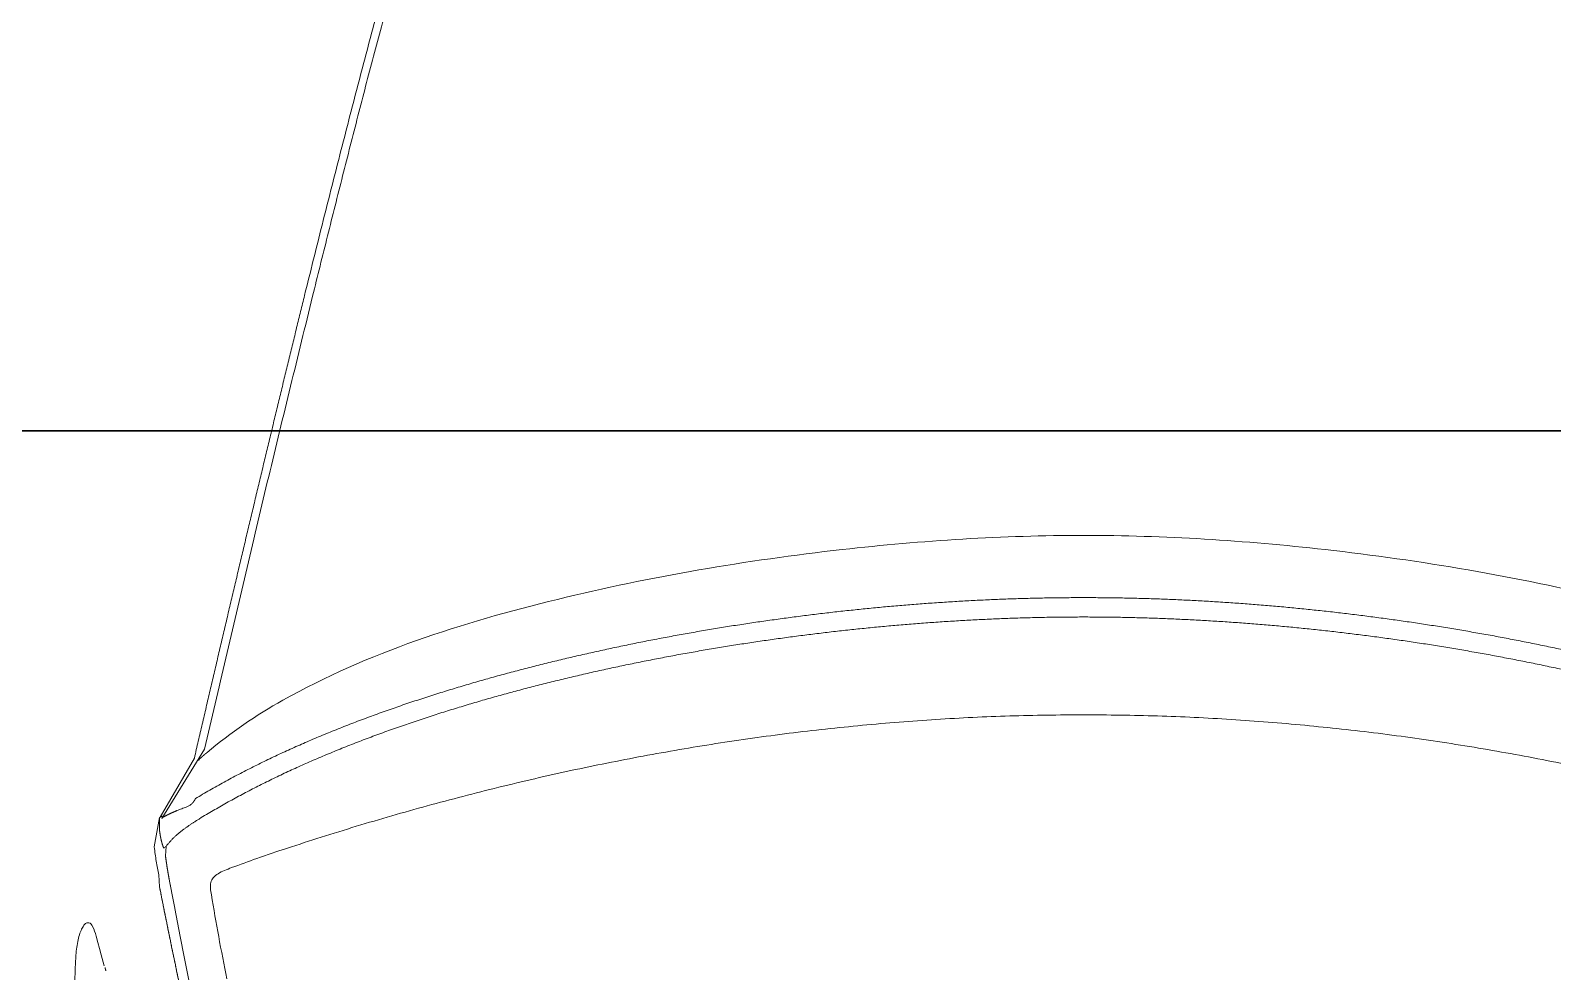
# Model space of a CAD drawing. Extents: x -3709 to 34975, y -230 to 8245.
# Drawn here: x 18180.3 to 18295.1, y 768.2 to 839.1 of the extents above; entities that cross this region are included whole.
import ezdxf

# ---------------------------------------------------------------- set-up
doc = ezdxf.new("R2010")
doc.units = 0
doc.layers.get('0').update_dxf_attribs({"color": 9, "lineweight": 9})
doc.layers.add('04', color=9, linetype='Continuous', lineweight=9)
doc.layers.add('E-KABLO', color=7, linetype='Continuous', lineweight=30)

# ---------------------------------------------------------------- blocks, each defined once
blk = doc.blocks.new('p-araba-polo')
at = {"extrusion": (0, 0, -1)}
for p, q in [((1.1683, 0.7463), (1.1655, 0.7477)), ((1.1879, 0.7407), (1.1962, 0.7386)), ((1.1066, 0.7007), (1.0845, 0.6967)), ((1.033, 0.6629), (1.0852, 0.695)), ((1.0841, 0.6962), (1.0396, 0.6705)), ((1.1073, 0.6936), (1.1062, 0.6918)), ((1.1134, 0.6923), (1.1062, 0.6918)), ((1.1134, 0.6923), (1.1134, 0.6923)), ((1.1367, 0.6968), (1.1276, 0.6974))]:
    blk.add_line(p, q, dxfattribs=at)
at = {"flags": 128}
for points in [[(1.1683, 0.7463), (1.1701, 0.7457), (1.1719, 0.7451), (1.1739, 0.7445)], [(1.1739, 0.7445), (1.1785, 0.7432), (1.1832, 0.742), (1.1879, 0.7407)]]:
    blk.add_lwpolyline(points, dxfattribs=at)
for points, degree, knots in [([(1.1969, 0.7603), (1.195, 0.7602), (1.191, 0.76), (1.1851, 0.7596), (1.1793, 0.7588), (1.1739, 0.7576), (1.1692, 0.756), (1.1673, 0.7548), (1.1663, 0.7541)], 3, [0, 0, 0, 0, 0.166986, 0.333867, 0.500619, 0.667165, 0.83361, 1, 1, 1, 1]), ([(1.2672, 0.7617), (1.2555, 0.7616), (1.2321, 0.7613), (1.2086, 0.7606), (1.1969, 0.7603)], 3, [0, 0, 0, 0, 0.500277, 1, 1, 1, 1]), ([(1.1066, 0.7007), (1.1085, 0.7005), (1.1121, 0.7001), (1.1174, 0.6992), (1.1226, 0.6983), (1.1259, 0.6977), (1.1276, 0.6974)], 3, [0, 0, 0, 0, 0.249853, 0.499728, 0.749768, 1, 1, 1, 1]), ([(1.0835, 0.6949), (1.0835, 0.6949), (1.0835, 0.6949), (1.0835, 0.6949), (1.0835, 0.6949), (1.0835, 0.6949), (1.0835, 0.6949), (1.0835, 0.6949), (1.0835, 0.6949), (1.0835, 0.6949), (1.0835, 0.6949)], 5, [0, 0, 0, 0, 0, 0, 1, 1, 1, 1, 1, 1.000001, 1.000001, 1.000001, 1.000001, 1.000001, 1.000001]), ([(1.0853, 0.6968), (1.0851, 0.6968), (1.0847, 0.6968), (1.0844, 0.6966), (1.0841, 0.6965), (1.0841, 0.6963), (1.0841, 0.6962)], 3, [0, 0, 0, 0, 0.226641, 0.489612, 0.73866, 1, 1, 1, 1]), ([(1.093, 0.6968), (1.0925, 0.6969), (1.0916, 0.6969), (1.0908, 0.6969), (1.0904, 0.6969)], 3, [0, 0, 0, 0, 0.627101, 1, 1, 1, 1]), ([(1.0954, 0.6966), (1.095, 0.6967), (1.0942, 0.6968), (1.0934, 0.6968), (1.093, 0.6968)], 3, [0, 0, 0, 0, 0.505636, 1, 1, 1, 1]), ([(1.1073, 0.6936), (1.1072, 0.6936), (1.107, 0.6938), (1.1066, 0.6939), (1.1062, 0.6941), (1.106, 0.6942)], 3, [0, 0, 0, 0, 0.23445, 0.472231, 1, 1, 1, 1]), ([(1.1075, 0.6933), (1.1074, 0.6934), (1.1074, 0.6935), (1.1073, 0.6935), (1.1073, 0.6936)], 3, [0, 0, 0, 0, 0.501057, 1, 1, 1, 1]), ([(1.2133, 0.6735), (1.2066, 0.6748), (1.1931, 0.6775), (1.1725, 0.6814), (1.1518, 0.6855), (1.1379, 0.6882), (1.131, 0.6895)], 3, [0, 0, 0, 0, 0.24266, 0.489789, 0.74853, 1, 1, 1, 1]), ([(1.1367, 0.6968), (1.1487, 0.6944), (1.1728, 0.6895), (1.197, 0.6845), (1.2091, 0.682)], 3, [0, 0, 0, 0, 0.500039, 1, 1, 1, 1]), ([(1.0764, 0.6763), (1.0769, 0.6775), (1.0778, 0.68), (1.0787, 0.6824), (1.0792, 0.6836)], 3, [0, 0, 0, 0, 0.511036, 1, 1, 1, 1]), ([(1.0739, 0.6723), (1.0744, 0.6729), (1.0755, 0.6741), (1.0761, 0.6756), (1.0764, 0.6763)], 3, [0, 0, 0, 0, 0.499911, 1, 1, 1, 1]), ([(1.033, 0.6629), (1.0101, 0.6576), (0.9644, 0.6469), (0.8959, 0.6308), (0.8275, 0.6145), (0.7594, 0.598), (0.7142, 0.5869), (0.6916, 0.5814)], 3, [0, 0, 0, 0, 0.200074, 0.400125, 0.600159, 0.800117, 1, 1, 1, 1]), ([(1.1426, 0.6577), (1.141, 0.658), (1.1379, 0.6585), (1.1335, 0.6585), (1.1295, 0.6564), (1.1265, 0.6525), (1.1242, 0.6477), (1.1229, 0.6442), (1.1222, 0.6424)], 3, [0, 0, 0, 0, 0.19548, 0.351811, 0.493077, 0.645392, 0.816793, 1, 1, 1, 1]), ([(1.1222, 0.6424), (1.1229, 0.6442), (1.1242, 0.6477), (1.1265, 0.6525), (1.1295, 0.6564), (1.1335, 0.6585), (1.1379, 0.6585), (1.141, 0.658), (1.1426, 0.6577)], 3, [0, 0, 0, 0, 0.183207, 0.354608, 0.506923, 0.648189, 0.80452, 1, 1, 1, 1]), ([(1.2061, 0.646), (1.1954, 0.6481), (1.1743, 0.6523), (1.1532, 0.6559), (1.1426, 0.6577)], 3, [0, 0, 0, 0, 0.502145, 1, 1, 1, 1]), ([(1.0993, 0.5749), (1.102, 0.5834), (1.1072, 0.5996), (1.1147, 0.6221), (1.1199, 0.6361), (1.1222, 0.6424)], 3, [0, 0, 0, 0, 0.374907, 0.71679, 1, 1, 1, 1]), ([(0.3769, 0.5048), (0.3854, 0.5073), (0.4025, 0.5121), (0.4283, 0.5193), (0.4542, 0.5264), (0.4802, 0.5334), (0.5063, 0.5403), (0.5325, 0.5472), (0.5587, 0.554), (0.5851, 0.5608), (0.6115, 0.5675), (0.6379, 0.5742), (0.6644, 0.5808), (0.6821, 0.5852), (0.6909, 0.5874)], 3, [0, 0, 0, 0, 0.083342, 0.166682, 0.25, 0.333306, 0.416615, 0.499936, 0.583268, 0.666606, 0.749946, 0.83329, 0.916643, 1, 1, 1, 1]), ([(0.6916, 0.5814), (0.6764, 0.5776), (0.6461, 0.5701), (0.6008, 0.5587), (0.5557, 0.5472), (0.5107, 0.5355), (0.4661, 0.5235), (0.4216, 0.5114), (0.3923, 0.5031), (0.3777, 0.4989)], 3, [0, 0, 0, 0, 0.142912, 0.285805, 0.428682, 0.57154, 0.714362, 0.857157, 1, 1, 1, 1]), ([(1.007, 0), (1.0071, 0.0093), (1.0072, 0.0278), (1.0078, 0.0557), (1.0089, 0.0835), (1.0105, 0.1113), (1.0124, 0.1391), (1.0149, 0.1668), (1.0177, 0.1945), (1.0209, 0.2221), (1.0246, 0.2497), (1.0287, 0.2773), (1.0332, 0.3047), (1.0381, 0.3322), (1.0434, 0.3595), (1.049, 0.3867), (1.0551, 0.4139), (1.0616, 0.441), (1.0684, 0.468), (1.0756, 0.4949), (1.0831, 0.5217), (1.091, 0.5484), (1.0965, 0.5661), (1.0993, 0.5749)], 3, [0, 0, 0, 0, 0.047619, 0.095238, 0.142857, 0.190476, 0.238095, 0.285714, 0.333333, 0.380952, 0.428571, 0.47619, 0.523809, 0.571428, 0.619047, 0.666666, 0.714285, 0.761904, 0.809523, 0.857143, 0.904762, 0.952381, 1, 1, 1, 1]), ([(0.92, 0.3968), (0.9028, 0.3261), (0.8804, 0.1943), (0.8718, 0.0608), (0.8718, 0)], 3, [0, 0, 0, 0, 0.54461, 1, 1, 1, 1]), ([(0.92, -0.3968), (0.9028, -0.3261), (0.8804, -0.1943), (0.8718, -0.0608), (0.8718, 0)], 3, [0, 0, 0, 0, 0.54461, 1, 1, 1, 1]), ([(1.007, 0), (1.0071, -0.0093), (1.0072, -0.0278), (1.0078, -0.0557), (1.0089, -0.0835), (1.0105, -0.1113), (1.0124, -0.1391), (1.0149, -0.1668), (1.0177, -0.1945), (1.0209, -0.2221), (1.0246, -0.2497), (1.0287, -0.2773), (1.0332, -0.3047), (1.0381, -0.3322), (1.0434, -0.3595), (1.049, -0.3867), (1.0551, -0.4139), (1.0616, -0.441), (1.0684, -0.468), (1.0756, -0.4949), (1.0831, -0.5217), (1.091, -0.5484), (1.0965, -0.5661), (1.0993, -0.5749)], 3, [0, 0, 0, 0, 0.047619, 0.095238, 0.142857, 0.190476, 0.238095, 0.285714, 0.333333, 0.380952, 0.428571, 0.47619, 0.523809, 0.571428, 0.619047, 0.666666, 0.714285, 0.761904, 0.809523, 0.857143, 0.904762, 0.952381, 1, 1, 1, 1])]:
    blk.add_open_spline(points, degree=degree, knots=knots)
for points, degree in [([(1.1655, 0.7477), (1.1631, 0.7494), (1.163, 0.7521), (1.1659, 0.7541)], 3), ([(1.2, 0.7372), (1.1996, 0.7373), (1.1993, 0.7374), (1.1989, 0.7375), (1.1986, 0.7376), (1.1982, 0.7377), (1.1979, 0.7377), (1.1975, 0.7378)], 7), ([(1.0847, 0.695), (1.0835, 0.6928), (1.0823, 0.6906), (1.0812, 0.6883), (1.0802, 0.686), (1.0792, 0.6836)], 5), ([(1.0819, 0.692), (1.0819, 0.692), (1.0819, 0.692), (1.0819, 0.6919)], 3), ([(1.0835, 0.6949), (1.0837, 0.6952), (1.0838, 0.6954), (1.0839, 0.6957), (1.084, 0.6959), (1.0841, 0.6962)], 5), ([(1.0852, 0.695), (1.0851, 0.695), (1.085, 0.695), (1.0849, 0.695), (1.0848, 0.695), (1.0846, 0.695)], 5), ([(1.0847, 0.695), (1.0849, 0.695), (1.085, 0.695), (1.0852, 0.695)], 3), ([(1.0856, 0.6968), (1.0855, 0.6968), (1.0854, 0.6968), (1.0853, 0.6968)], 3), ([(1.0853, 0.6665), (1.0897, 0.6737), (1.0944, 0.6806), (1.0995, 0.687), (1.1062, 0.6918)], 4), ([(1.0895, 0.6969), (1.0887, 0.6969), (1.088, 0.6968), (1.0872, 0.6968), (1.0864, 0.6968), (1.0856, 0.6968)], 5), ([(1.0904, 0.6969), (1.0901, 0.6969), (1.0898, 0.6969), (1.0895, 0.6969)], 3), ([(1.093, 0.6968), (1.0935, 0.6968), (1.094, 0.6968), (1.0944, 0.6967), (1.0949, 0.6967), (1.0954, 0.6966)], 5), ([(1.0954, 0.6966), (1.0957, 0.6966), (1.0959, 0.6965), (1.0962, 0.6965), (1.0964, 0.6965), (1.0967, 0.6964)], 5), ([(1.0967, 0.6964), (1.0963, 0.6965), (1.0958, 0.6965), (1.0954, 0.6966)], 3), ([(1.0967, 0.6964), (1.0969, 0.6964), (1.0972, 0.6963), (1.0974, 0.6963), (1.0977, 0.6962), (1.0979, 0.6962)], 5), ([(1.0979, 0.6962), (1.0975, 0.6963), (1.0971, 0.6963), (1.0967, 0.6964)], 3), ([(1.0979, 0.6962), (1.0992, 0.696), (1.1005, 0.6957), (1.1018, 0.6955), (1.103, 0.6951), (1.1043, 0.6947)], 5), ([(1.1043, 0.6947), (1.1046, 0.6947), (1.1048, 0.6946), (1.1051, 0.6945), (1.1054, 0.6944), (1.1056, 0.6943)], 5), ([(1.1056, 0.6943), (1.1052, 0.6945), (1.1048, 0.6946), (1.1043, 0.6947)], 3), ([(1.1056, 0.6943), (1.1057, 0.6943), (1.1058, 0.6942), (1.1059, 0.6942), (1.1059, 0.6942), (1.106, 0.6942)], 5), ([(1.106, 0.6942), (1.1059, 0.6942), (1.1057, 0.6943), (1.1056, 0.6943)], 3), ([(1.106, 0.6942), (1.1063, 0.6941), (1.1065, 0.694), (1.1067, 0.6939), (1.107, 0.6938), (1.1073, 0.6936)], 5), ([(1.106, 0.6942), (1.106, 0.6942), (1.106, 0.6942), (1.106, 0.6942)], 3), ([(1.1062, 0.6922), (1.1062, 0.6921), (1.1062, 0.6921), (1.1062, 0.692), (1.1062, 0.692), (1.1062, 0.6919)], 5), ([(1.1062, 0.6922), (1.1062, 0.6921), (1.1062, 0.6921), (1.1062, 0.692), (1.1062, 0.692), (1.1062, 0.6919)], 5), ([(1.1062, 0.6919), (1.1062, 0.6919), (1.1062, 0.6919), (1.1062, 0.6919), (1.1062, 0.6919), (1.1062, 0.6919)], 5), ([(1.1062, 0.6919), (1.1062, 0.6919), (1.1062, 0.6919), (1.1062, 0.6919)], 3), ([(1.1073, 0.6936), (1.1073, 0.6935), (1.1074, 0.6935), (1.1074, 0.6934), (1.1074, 0.6934), (1.1075, 0.6933)], 5), ([(1.131, 0.6895), (1.1285, 0.6899), (1.126, 0.6904), (1.1235, 0.6908), (1.121, 0.6912), (1.1184, 0.6916), (1.1159, 0.6919), (1.1134, 0.6923)], 7), ([(1.1356, 0.6887), (1.1356, 0.6887), (1.1356, 0.6886), (1.1355, 0.6886), (1.1355, 0.6886), (1.1355, 0.6886)], 5), ([(1.1355, 0.6886), (1.1355, 0.6886), (1.1355, 0.6886), (1.1356, 0.6886), (1.1356, 0.6887), (1.1356, 0.6887)], 5), ([(1.2091, 0.682), (1.1946, 0.685), (1.1801, 0.688), (1.1656, 0.691), (1.1511, 0.6939), (1.1367, 0.6968)], 5), ([(1.1649, 0.6915), (1.1649, 0.6915), (1.1649, 0.6915)], 2), ([(1.0396, 0.6705), (0.9891, 0.6588), (0.9388, 0.647), (0.8888, 0.6352), (0.839, 0.6234), (0.7894, 0.6115), (0.7401, 0.5995), (0.6909, 0.5874)], 7), ([(0.9187, 0), (0.9187, 0.0992), (0.9262, 0.1979), (0.9398, 0.2961), (0.9595, 0.3936), (0.9846, 0.4892), (1.0189, 0.5845), (1.0701, 0.6696)], 7), ([(1.0853, 0.6665), (1.0348, 0.5843), (0.9999, 0.4894), (0.9745, 0.3944), (0.9546, 0.2963), (0.9409, 0.1982), (0.9333, 0.099), (0.9333, 0)], 7), ([(1.0419, 0.6684), (1.0406, 0.6669), (1.0392, 0.6654), (1.0379, 0.6639), (1.0366, 0.6624), (1.0354, 0.6609)], 5), ([(1.0354, 0.6609), (1.0366, 0.6624), (1.0379, 0.6639), (1.0392, 0.6654), (1.0406, 0.6669), (1.0419, 0.6684)], 5), ([(1.0412, 0.6668), (1.0411, 0.6669), (1.041, 0.667), (1.0408, 0.6672)], 3), ([(1.0412, 0.6668), (1.0411, 0.6668), (1.0411, 0.6669), (1.041, 0.667), (1.0409, 0.6671), (1.0408, 0.6672)], 5), ([(1.0418, 0.6684), (1.0419, 0.6684), (1.0419, 0.6684), (1.0419, 0.6684), (1.0419, 0.6684), (1.0419, 0.6684), (1.0419, 0.6684)], 6), ([(1.0419, 0.6684), (1.0419, 0.6684), (1.0419, 0.6684), (1.0419, 0.6684), (1.0419, 0.6684), (1.0419, 0.6684), (1.0419, 0.6684)], 6), ([(1.07, 0.6707), (1.07, 0.6707), (1.07, 0.6707), (1.07, 0.6707), (1.07, 0.6707), (1.07, 0.6707)], 5), ([(1.07, 0.6707), (1.07, 0.6707), (1.07, 0.6707), (1.07, 0.6707), (1.07, 0.6707), (1.07, 0.6707)], 5), ([(1.0701, 0.6696), (1.0708, 0.6699), (1.0714, 0.6703), (1.0721, 0.6707), (1.0728, 0.6713), (1.0733, 0.6717), (1.0739, 0.6723)], 6), ([(1.0354, 0.6609), (1.0204, 0.6432), (1.0073, 0.6239), (0.996, 0.6037)], 3), ([(0.996, 0.6037), (0.96, 0.5393), (0.9375, 0.4684), (0.92, 0.3968)], 3), ([(0.9187, 0), (0.9187, -0.0992), (0.9262, -0.1979), (0.9398, -0.2961), (0.9595, -0.3936), (0.9846, -0.4892), (1.0189, -0.5845), (1.0701, -0.6696)], 7), ([(1.0853, -0.6665), (1.0348, -0.5843), (0.9999, -0.4894), (0.9745, -0.3944), (0.9546, -0.2963), (0.9409, -0.1982), (0.9333, -0.099), (0.9333, 0)], 7)]:
    blk.add_open_spline(points, degree=degree)

msp = doc.modelspace()

# ---------------------------------------------------------------- linework, layer by layer
at = {"layer": 'E-KABLO', "color": 5, "linetype": 'Continuous'}
msp.add_line((17600.84, 808.98), (18355.06, 808.98), dxfattribs=at)

# ---------------------------------------------------------------- block references
at = {"layer": '04', "xscale": -100, "yscale": 100, "zscale": 100, "rotation": 90}
msp.add_blockref('p-araba-polo', (18259.73, 888.27), dxfattribs=at)

doc.saveas('drawing.dxf')
